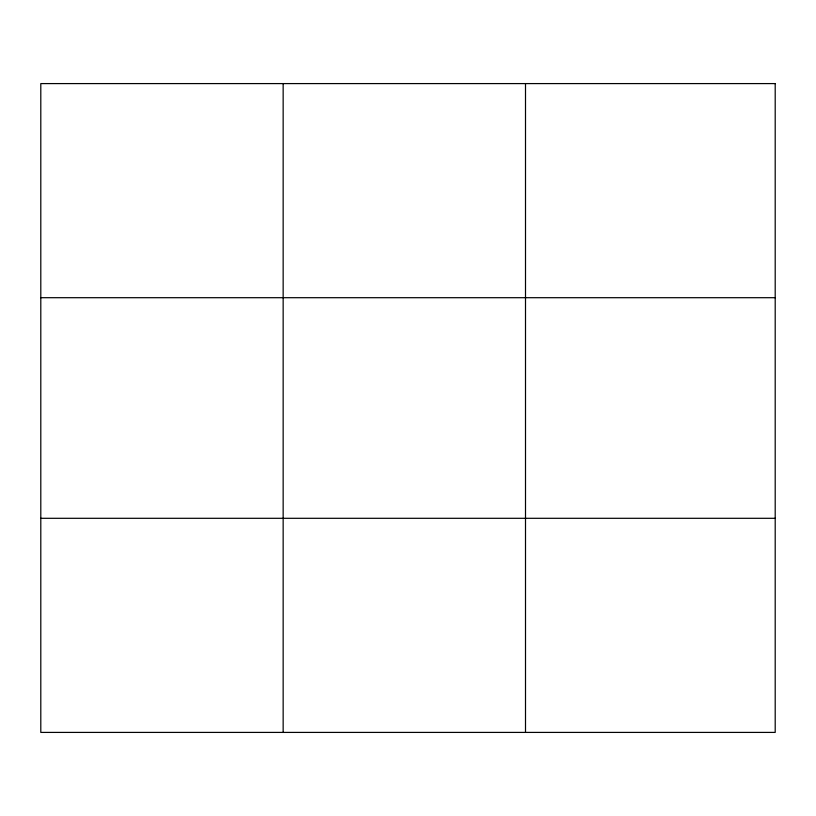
<?xml version="1.0" encoding="UTF-8"?>
<svg xmlns="http://www.w3.org/2000/svg" width="816" height="816" viewBox="0 0 816 816"><rect width="100%" height="100%" fill="white"/><g stroke="black" fill="none" stroke-linecap="round" stroke-linejoin="round"><path stroke-width="1.22" d="M283.152 732.411L283.152 83.589M525.504 732.411L525.504 83.589M40.8 297.697L775.2 297.697M40.8 518.303L775.2 518.303M775.2 83.589L775.2 732.411L40.8 732.411L40.8 83.589L775.2 83.589"/></g></svg>
